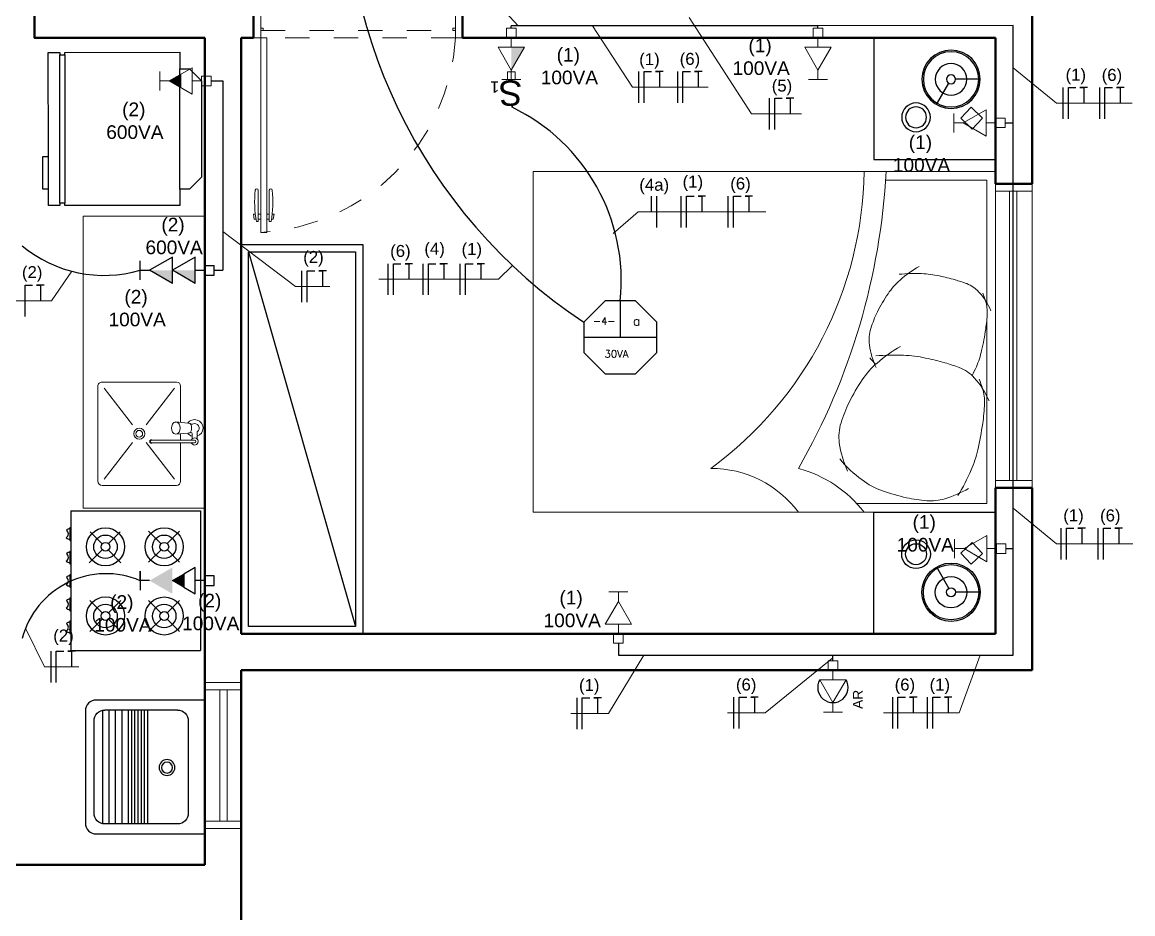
# Model space of a CAD drawing. Header units: inches. Extents: x 179598 to 179981, y 9195975 to 9196075.
# Drawn here: x 179676.194 to 179680.758, y 9196030.668 to 9196034.333 of the extents above; entities that cross this region are included whole.
import ezdxf

# ---------------------------------------------------------------- set-up
doc = ezdxf.new("R2010")
doc.units = ezdxf.units.IN
doc.header["$LTSCALE"] = 0.05
doc.header["$MEASUREMENT"] = 0
for name, pattern in [('CONTINU', [0]), ('DASH2', [0.75, 0.5, -0.25]), ('HIDDEN', [0.375, 0.25, -0.125]), ('HIDDEN2', [0.1875, 0.125, -0.0625])]:
    doc.linetypes.add(name, pattern=pattern)
for name, color, linetype in [('Electric', 10, 'Continuous'), ('ILUMINAÇÃO', 3, 'Continuous'), ('LAYOUT', 7, 'CONTINU'), ('LAYOUT_A. MOLHADAS', 7, 'Continuous'), ('PTO', 1, 'Continuous'), ('TEP', 40, 'DASH2')]:
    doc.layers.add(name, color=color, linetype=linetype)
for name, color, linetype, lineweight in [('Eletrodutos', 220, 'Continuous', 25), ('ESQUADRIA', 7, 'Continuous', 5), ('FNT', 30, 'Continuous', 25), ('HACHURA', 7, 'Continuous', 0), ('HASTES', 250, 'Continuous', 25), ('NOTAS', 180, 'Continuous', 25), ('PAREDE', 7, 'Continuous', 50), ('PISO', 7, 'Continuous', 5)]:
    doc.layers.add(name, color=color, linetype=linetype, lineweight=lineweight)
doc.styles.add('Cota', font='arial.ttf')
doc.styles.get("Standard").update_dxf_attribs({"font": ''})
doc.styles.get('Standard').set_extended_font_data('txt.shx')

# ---------------------------------------------------------------- blocks, each defined once
blk = doc.blocks.new('A$C44EB09CF')
at = {"layer": 'ESQUADRIA'}
for points in [[(0, 0), (0.03, 0), (0.03, 0.15), (0, 0.15)], [(0.57, 0), (0.03, 0), (0.03, 0.15), (0.57, 0.15)], [(0.57, 0), (0.6, 0), (0.6, 0.15), (0.57, 0.15)], [(0.03, 0.0576), (0.57, 0.0576), (0.57, 0.0876), (0.03, 0.0876)]]:
    blk.add_lwpolyline(points, close=True, dxfattribs=at)
blk = doc.blocks.new('A$C12630BB8')
for p, q in [((0.4645, 0.4546), (0.0855, 0.4546)), ((0.0409, 0.112), (0.0409, 0.41)), ((0.509, 0.112), (0.509, 0.41)), ((0.0855, 0.0674), (0.4645, 0.0674))]:
    blk.add_line(p, q)
blk.add_lwpolyline([(0, 0), (0, 0.4457, -0.414214), (0.0446, 0.4903), (0.5054, 0.4903, -0.414214), (0.55, 0.4457), (0.55, 0)], format="xyb", close=True)
for points in [[(0.0421, 0.4203), (0.5079, 0.4203)], [(0.0409, 0.3938), (0.509, 0.3938)], [(0.0409, 0.3674), (0.509, 0.3674)], [(0.0409, 0.341), (0.509, 0.341)], [(0.0409, 0.3145), (0.509, 0.3145)], [(0.0409, 0.3013), (0.509, 0.3013)], [(0.0409, 0.2881), (0.509, 0.2881)], [(0.0409, 0.2749), (0.509, 0.2749)], [(0.0409, 0.2617), (0.509, 0.2617)], [(0.0409, 0.2485), (0.509, 0.2485)], [(0.0409, 0.2352), (0.509, 0.2352)]]:
    blk.add_lwpolyline(points)
for radius in [0.0325, 0.0226]:
    blk.add_circle((0.2773, 0.1549), radius)
for centre, start, end in [((0.0855, 0.41), 90, 180), ((0.4645, 0.41), 0, 90), ((0.0855, 0.112), 180, 270), ((0.4645, 0.112), 270, 0)]:
    blk.add_arc(centre, 0.0446, start, end)
blk = doc.blocks.new('A$C7E1C57F4')
at = {"layer": 'LAYOUT_A. MOLHADAS'}
for p, q in [((0.1175, 0.6525), (0.0675, 0.6025)), ((0.5125, 0.6525), (0.1175, 0.6525)), ((0.5625, 0.6025), (0.5125, 0.6525)), ((0.0675, 0.6025), (0.0675, 0.5625)), ((0.5625, 0.5625), (0.5625, 0.6025)), ((0.0675, 0.5625), (0, 0.5625)), ((0, 0.5625), (0, 0.09)), ((0.0675, 0.5625), (0.5625, 0.5625)), ((0.63, 0.5625), (0.5625, 0.5625)), ((0.63, 0.09), (0.63, 0.5625)), ((0, 0.09), (0.01, 0.09)), ((0.01, 0.07), (0, 0.07)), ((0, 0.07), (0, 0.0225)), ((0.62, 0.09), (0.01, 0.09)), ((0.01, 0.09), (0.01, 0.07)), ((0.01, 0.07), (0.62, 0.07)), ((0.62, 0.07), (0.62, 0.09)), ((0.62, 0.09), (0.63, 0.09)), ((0.63, 0.07), (0.62, 0.07)), ((0.63, 0.0225), (0.63, 0.07)), ((0, 0.0225), (0.0675, 0.0225)), ((0.0675, 0.0225), (0.2025, 0.0225)), ((0.0675, 0.0225), (0.0675, 0)), ((0.2025, 0), (0.2025, 0.0225)), ((0.2025, 0.0225), (0.63, 0.0225)), ((0.0675, 0), (0.2025, 0))]:
    blk.add_line(p, q, dxfattribs=at)
blk = doc.blocks.new('A$C4DAD441B')
at = {"layer": 'LAYOUT_A. MOLHADAS', "lineweight": 0}
for p, q in [((0.323, 0.4251), (0.017, 0.425)), ((0, 0.408), (0, 0.017)), ((0.1419, 0.2488), (0.0255, 0.3995)), ((0.3145, 0.3995), (0.198, 0.2488)), ((0.34, 0.2494), (0.34, 0.4081)), ((0.2201, 0.2494), (0.2255, 0.2494)), ((0.2201, 0.2394), (0.2255, 0.2394)), ((0.2255, 0.2494), (0.3837, 0.2494)), ((0.3837, 0.2394), (0.2255, 0.2394)), ((0.34, 0.2125), (0.34, 0.2394)), ((0.3973, 0.2494), (0.3837, 0.2494)), ((0.3973, 0.2394), (0.3837, 0.2394)), ((0.388, 0.223), (0.388, 0.2333)), ((0.4079, 0.2345), (0.408, 0.2227)), ((0.3199, 0.2141), (0.3691, 0.2099)), ((0.3754, 0.2093), (0.3691, 0.2099)), ((0.3754, 0.2093), (0.3785, 0.2082)), ((0.3785, 0.2082), (0.382, 0.2035)), ((0.382, 0.2035), (0.3839, 0.1975)), ((0.3839, 0.1975), (0.3847, 0.1893)), ((0.3847, 0.1893), (0.3839, 0.1812)), ((0.388, 0.2157), (0.388, 0.223)), ((0.408, 0.2227), (0.408, 0.205)), ((0.142, 0.1762), (0.0255, 0.0255)), ((0.3145, 0.0255), (0.198, 0.1763)), ((0.3691, 0.1688), (0.3199, 0.1643)), ((0.34, 0.0171), (0.34, 0.1661)), ((0.3754, 0.1693), (0.3691, 0.1688)), ((0.3785, 0.1705), (0.3754, 0.1693)), ((0.382, 0.1752), (0.3785, 0.1705)), ((0.3887, 0.1726), (0.38, 0.1726)), ((0.3839, 0.1812), (0.382, 0.1752)), ((0.017, 0), (0.323, 0.0001))]:
    blk.add_line(p, q, dxfattribs=at)
for radius in [0.0226, 0.0138]:
    blk.add_circle((0.17, 0.2125), radius, dxfattribs=at)
for centre, radius, start, end in [((0.017, 0.408), 0.017, 90.0067, 180.0067), ((0.323, 0.4081), 0.017, 0.0067, 90.0067), ((0.2201, 0.2444), 0.00738, 42.6626, 317.3508), ((0.2201, 0.2444), 0.005, 90.0003, 270.0132), ((0.3973, 0.2444), 0.0145, 317.2061, 159.8457), ((0.3973, 0.2444), 0.0145, 200.1677, 229.8474), ((0.3973, 0.2444), 0.0145, 229.8474, 317.2061), ((0.3973, 0.2444), 0.005, 270.0105, 90.003), ((0.3418, 0.1895), 0.039, 155.088, 204.9254), ((0.3199, 0.1991), 0.015, 89.8495, 153.0039), ((0.3195, 0.1978), 0.0164, 29.8647, 88.6279), ((0.3028, 0.1895), 0.035, 331.0895, 27.8828), ((0.3973, 0.1894), 0.0349, 105.5441, 144.0055), ((0.3973, 0.1894), 0.0349, 216.1772, 72.2635), ((0.378, 0.2156), 0.01, 282.8352, 0.0067), ((0.3973, 0.1894), 0.0189, 242.7435, 55.7443), ((0.3203, 0.1797), 0.0153, 205.4951, 268.5266), ((0.3185, 0.1814), 0.0173, 283.1322, 329.3413), ((0.017, 0.017), 0.017, 180.0067, 270.0067), ((0.323, 0.0171), 0.017, 270.0067, 0.0067)]:
    blk.add_arc(centre, radius, start, end, dxfattribs=at)
blk = doc.blocks.new('A$C4ABB454C')
at = {"layer": 'LAYOUT_A. MOLHADAS', "lineweight": 0}
blk.add_lwpolyline([(0.55, 1.2), (0.05, 1.2), (0.05, 0), (0.55, 0)], close=True, dxfattribs=at)
at = {"layer": 'PISO', "color": 1}
blk.add_blockref('A$C4DAD441B', (0.1111, 0.6815), dxfattribs=at)
blk = doc.blocks.new('A$C73877B83')
at = {"layer": 'LAYOUT'}
for p, q in [((0.2747, 0.243), (0.1867, 0.1922)), ((0.1708, 0.063), (0.1708, 0.1646))]:
    blk.add_line(p, q, dxfattribs=at)
for points in [[(0.5, 0), (0, 0), (0, 0.5), (0.5, 0.5)], [(0.2859, 0.1004), (0.3301, 0.0532), (0.3754, 0.0957), (0.3312, 0.1428)]]:
    blk.add_lwpolyline(points, close=True, dxfattribs=at)
for centre, radius in [((0.3271, 0.3269), 0.059), ((0.3271, 0.3269), 0.043), ((0.1708, 0.183), 0.12), ((0.1708, 0.183), 0.1136), ((0.1708, 0.183), 0.0646), ((0.1708, 0.183), 0.0184)]:
    blk.add_circle(centre, radius, dxfattribs=at)
blk = doc.blocks.new('A$C732F4725')
at = {"layer": 'LAYOUT'}
blk.add_line((0.03, 1.57), (0.47, 0.03), dxfattribs=at)
for points in [[(0, 1.6), (0.5, 1.6), (0.5, 0), (0, 0)], [(0.03, 1.57), (0.47, 1.57), (0.47, 0.03), (0.03, 0.03)]]:
    blk.add_lwpolyline(points, close=True, dxfattribs=at)
blk = doc.blocks.new('camacasal1')
at = {"layer": 'LAYOUT', "lineweight": 20}
for p, q in [((0.1, 0), (0.1, 1.4)), ((0.1, 1.4), (2, 1.4)), ((2, 1.4), (2, 0)), ((1.5482, 1.364), (1.964, 1.364)), ((1.964, 1.364), (1.964, 0.8486)), ((1.964, 0.7916), (1.964, 0.036)), ((2, 0), (0.1, 0)), ((1.964, 0.036), (1.4292, 0.036))]:
    blk.add_line(p, q, dxfattribs=at)
for points in [[(1.6853, 1.0097, 0.050543), (1.6075, 0.9542, 0.064376), (1.5579, 0.8978, 0.03352), (1.5145, 0.8232, 0.039598), (1.4874, 0.7553, 0.109626), (1.4818, 0.6879, 0.0754), (1.5094, 0.5942)], [(1.6035, 0.9779, -0.034352), (1.6955, 0.9804, -0.04249), (1.7693, 0.9709, -0.015911), (1.8335, 0.955, -0.020937), (1.8812, 0.9393, -0.121269), (1.9314, 0.9049, -0.080025), (1.9807, 0.8278)], [(1.9038, 0.5611, 0.014129), (1.921, 0.5979, 0.04596), (1.9428, 0.6645, 0.01901), (1.9594, 0.7529, 0.025886), (1.9658, 0.8187, 0.088683), (1.9591, 0.869, 0.020726), (1.9477, 0.9003)], [(1.609, 0.6815, 0.050543), (1.513, 0.613, 0.064376), (1.4517, 0.5435, 0.03352), (1.3983, 0.4514, 0.039598), (1.3648, 0.3677, 0.109626), (1.3579, 0.2845, 0.0754), (1.392, 0.1689)], [(1.508, 0.6422, -0.034352), (1.6215, 0.6452, -0.04249), (1.7125, 0.6336, -0.015911), (1.7917, 0.6139, -0.020937), (1.8506, 0.5945, -0.121269), (1.9126, 0.5521, -0.080025), (1.9733, 0.4571)], [(1.4832, 0.6344, 0.020037), (1.5074, 0.608, 0.075208)], [(1.8455, 0.0681, 0.033461), (1.8997, 0.1735, 0.04596), (1.9265, 0.2556, 0.01901), (1.9471, 0.3647, 0.025886), (1.9549, 0.4458, 0.088683), (1.9467, 0.5079, 0.020726), (1.9326, 0.5465)], [(1.3596, 0.2185, 0.057152), (1.4511, 0.1325, 0.075208), (1.5356, 0.0875, 0.030275), (1.634, 0.0593, 0.036967), (1.717, 0.0472, 0.089016), (1.7911, 0.0551, 0.061822), (1.8892, 0.0975)]]:
    blk.add_lwpolyline(points, format="xyb", dxfattribs=at)
for centre, radius, start, end in [((-0.0814, 1.4233), 1.5416, 306.2433, 359.1337), ((-1.1907, 1.5456), 2.7445, 330.1604, 356.9589), ((0.83, -0.27), 0.45, 36.8699, 90), ((1.055, -0.315), 0.5131, 37.875, 74.7449)]:
    blk.add_arc(centre, radius, start, end, dxfattribs=at)
blk = doc.blocks.new('PORTA80_PB')
at = {"layer": 'ESQUADRIA'}
for p, q in [((0.0036, 0.8955), (0.0002, 0.8755)), ((0.0075, 0.8755), (0.0002, 0.8755)), ((0.0105, 0.8955), (0.0036, 0.8955)), ((0.02, 0.9055), (0.0125, 0.9055)), ((0.02, 0.9055), (0.02, 0.7763)), ((0.03, 0.8955), (0.02, 0.8955)), ((0.03, 0.8755), (0.02, 0.8755)), ((0.055, 0.8955), (0.065, 0.8955)), ((0.055, 0.8755), (0.065, 0.8755)), ((0.065, 0.9055), (0.065, 0.7763)), ((0.065, 0.9055), (0.0725, 0.9055)), ((0.0745, 0.8955), (0.0814, 0.8955)), ((0.0775, 0.8755), (0.0848, 0.8755)), ((0.0814, 0.8955), (0.0848, 0.8755)), ((0.83, 0), (0.03, 0))]:
    blk.add_line(p, q, dxfattribs=at)
for points in [[(0.03, 0.15), (0.055, 0.15), (0.055, 0.95), (0.03, 0.95)], [(0, 0), (0.03, 0), (0.03, 0.15), (0, 0.15)], [(0.83, 0), (0.86, 0), (0.86, 0.15), (0.83, 0.15)], [(0.04, 0.11), (0.03, 0.11), (0.03, 0.12), (0.04, 0.12)], [(0.82, 0.12), (0.83, 0.12), (0.83, 0.11), (0.82, 0.11)]]:
    blk.add_lwpolyline(points, close=True, dxfattribs=at)
at = {"layer": 'ESQUADRIA', "linetype": 'HIDDEN2'}
blk.add_lwpolyline([(0.03, 0.12), (0.83, 0.12), (0.83, 0.15), (0.03, 0.15)], close=True, dxfattribs=at)
at = {"layer": 'ESQUADRIA', "linetype": 'HIDDEN', "ltscale": 0.4}
blk.add_arc((-0.0154, 0.1046), 0.8466, 3.0716, 86.9284, dxfattribs=at)
at = {"layer": 'ESQUADRIA'}
for centre, radius, start, end in [((0.4334, 0.8257), 0.4284, 169.2602, 186.6551), ((-0.3484, 0.8257), 0.4284, 353.3449, 10.7398), ((0.0139, 0.7771), 0.00614, 187.1872, 352.0859), ((0.0711, 0.7771), 0.00614, 187.9141, 352.8128)]:
    blk.add_arc(centre, radius, start, end, dxfattribs=at)
blk = doc.blocks.new('A$C249D7A9F')
at = {"layer": 'LAYOUT_A. MOLHADAS'}
for p, q in [((0, 0.0191), (0, 0.5514)), ((0, 0.5514), (0.5732, 0.5514)), ((0.5732, 0.0191), (0.5732, 0.5514)), ((0.1342, 0.4155), (0.0836, 0.4661)), ((0.2109, 0.4661), (0.1604, 0.4157)), ((0.4186, 0.4156), (0.3683, 0.4659)), ((0.4955, 0.4659), (0.445, 0.4154)), ((0.1345, 0.3897), (0.0836, 0.3388)), ((0.2109, 0.3388), (0.1601, 0.3896)), ((0.4191, 0.3895), (0.3683, 0.3386)), ((0.4955, 0.3386), (0.4445, 0.3896)), ((0.1339, 0.174), (0.0857, 0.2223)), ((0.2129, 0.2251), (0.1613, 0.1734)), ((0.4186, 0.1743), (0.3683, 0.2247)), ((0.4956, 0.2247), (0.4451, 0.1742)), ((0.1355, 0.1476), (0.0857, 0.0978)), ((0.2129, 0.095), (0.1598, 0.1481)), ((0.4191, 0.1482), (0.3683, 0.0974)), ((0.4956, 0.0974), (0.4446, 0.1484)), ((0, 0.0191), (0.5732, 0.0191)), ((0.0684, 0.0153), (0.0684, 0.0172)), ((0.0684, 0.0172), (0.1212, 0.0172)), ((0.0684, 0.0153), (0.1212, 0.0153)), ((0.0849, 0.0172), (0.0849, 0.0191)), ((0.1049, 0.0172), (0.1049, 0.0191)), ((0.1212, 0.0153), (0.1212, 0.0172)), ((0.1647, 0.0172), (0.2176, 0.0172)), ((0.1647, 0.0153), (0.1647, 0.0172)), ((0.1647, 0.0153), (0.2176, 0.0153)), ((0.1812, 0.0172), (0.1812, 0.0191)), ((0.2012, 0.0172), (0.2012, 0.0191)), ((0.2176, 0.0153), (0.2176, 0.0172)), ((0.261, 0.0172), (0.3139, 0.0172)), ((0.261, 0.0153), (0.261, 0.0172)), ((0.261, 0.0153), (0.3139, 0.0153)), ((0.2775, 0.0172), (0.2775, 0.0191)), ((0.2975, 0.0172), (0.2975, 0.0191)), ((0.3139, 0.0153), (0.3139, 0.0172)), ((0.3574, 0.0153), (0.3574, 0.0172)), ((0.3574, 0.0172), (0.4102, 0.0172)), ((0.3574, 0.0153), (0.4102, 0.0153)), ((0.3739, 0.0172), (0.3739, 0.0191)), ((0.3939, 0.0172), (0.3939, 0.0191)), ((0.4102, 0.0153), (0.4102, 0.0172)), ((0.4516, 0.0153), (0.4516, 0.0172)), ((0.4516, 0.0172), (0.5044, 0.0172)), ((0.4516, 0.0153), (0.5044, 0.0153)), ((0.4681, 0.0172), (0.4681, 0.0191)), ((0.4881, 0.0172), (0.4881, 0.0191)), ((0.5044, 0.0153), (0.5044, 0.0172))]:
    blk.add_line(p, q, dxfattribs=at)
for centre, radius in [((0.1474, 0.4028), 0.0783), ((0.4318, 0.4028), 0.0783), ((0.1474, 0.4028), 0.0483), ((0.1474, 0.4028), 0.0183), ((0.4318, 0.4028), 0.0483), ((0.4318, 0.4028), 0.0183), ((0.1474, 0.1615), 0.0783), ((0.4318, 0.1615), 0.0783), ((0.1474, 0.1615), 0.0483), ((0.4318, 0.1615), 0.0483), ((0.1474, 0.1615), 0.0183), ((0.4318, 0.1615), 0.0183)]:
    blk.add_circle(centre, radius, dxfattribs=at)
for centre, radius, start, end in [((0.0949, 0.0152), 0.0214, 179.7773, 222.1915), ((0.0942, -0.0091), 0.0182, 30.0718, 146.8642), ((0.0949, 0.0152), 0.0214, 314.7446, 0.2227), ((0.1912, 0.0152), 0.0214, 179.7773, 222.1915), ((0.1905, -0.0091), 0.0182, 30.0718, 146.8642), ((0.1912, 0.0152), 0.0214, 314.7446, 0.2227), ((0.2875, 0.0152), 0.0214, 179.7773, 222.1915), ((0.2869, -0.0091), 0.0182, 30.0718, 146.8642), ((0.2875, 0.0152), 0.0214, 314.7446, 0.2227), ((0.3839, 0.0152), 0.0214, 179.7773, 222.1915), ((0.3832, -0.0091), 0.0182, 30.0718, 146.8642), ((0.3839, 0.0152), 0.0214, 314.7446, 0.2227), ((0.4781, 0.0152), 0.0214, 179.7773, 222.1915), ((0.4774, -0.0091), 0.0182, 30.0718, 146.8642), ((0.4781, 0.0152), 0.0214, 314.7446, 0.2227)]:
    blk.add_arc(centre, radius, start, end, dxfattribs=at)
blk = doc.blocks.new('A$C39A72CA2')
at = {"layer": 'ESQUADRIA'}
for points in [[(0, 0), (0.03, 0), (0.03, 0.15), (0, 0.15)], [(1.22, 0), (0.03, 0), (0.03, 0.15), (1.22, 0.15)], [(1.22, 0), (1.25, 0), (1.25, 0.15), (1.22, 0.15)], [(0.03, 0.0576), (1.22, 0.0576), (1.22, 0.0876), (0.03, 0.0876)]]:
    blk.add_lwpolyline(points, close=True, dxfattribs=at)
blk = doc.blocks.new('tta100')
for p, q in [((-0.1, 0.68), (0.1, 0.68)), ((0, 0.68), (0, 0.58)), ((-0.139, 0.34), (0, 0.58)), ((0.139, 0.34), (0, 0.58)), ((-0.139, 0.1), (0, 0.34)), ((-0.139, 0.34), (0.139, 0.34)), ((0.139, 0.1), (0, 0.34)), ((-0.139, 0.1), (0.139, 0.1)), ((-0.05, 0), (0.05, 0)), ((-0.05, 0), (-0.05, -0.1)), ((0, 0.1), (0, 0)), ((0.05, 0), (0.05, -0.1)), ((-0.05, -0.1), (0.05, -0.1))]:
    blk.add_line(p, q)
for points in [[(0, 0.34), (0, 0.58), (-0.139, 0.34)], [(0, 0.1), (0, 0.34), (-0.139, 0.1)]]:
    blk.add_solid(points)
blk = doc.blocks.new('TA60')
at = {"lineweight": 5}
for p, q in [((-0.1, 0.44), (0.1, 0.44)), ((0, 0.44), (0, 0.34)), ((-0.139, 0.1), (0, 0.34)), ((0.139, 0.1), (0, 0.34)), ((-0.069, 0.22), (0.069, 0.22)), ((-0.139, 0.1), (0.139, 0.1)), ((-0.05, 0), (-0.05, -0.1)), ((-0.05, 0), (0.05, 0)), ((0, 0.1), (0, 0)), ((0.05, 0), (0.05, -0.1)), ((-0.05, -0.1), (0.05, -0.1))]:
    blk.add_line(p, q, dxfattribs=at)
blk.add_lwpolyline([(0, 0.22, 0.139, 0, 0), (0, 0.34, 0, 0, 0)], format="xyseb", dxfattribs=at)
blk = doc.blocks.new('ta30')
at = {"lineweight": 5}
for p, q in [((-0.1, 0.44), (0.1, 0.44)), ((0, 0.44), (0, 0.34)), ((-0.139, 0.1), (0, 0.34)), ((0.139, 0.1), (0, 0.34)), ((-0.139, 0.1), (0.139, 0.1)), ((-0.05, 0), (-0.05, -0.1)), ((-0.05, 0), (0.05, 0)), ((0, 0.1), (0, 0)), ((0.05, 0), (0.05, -0.1)), ((-0.05, -0.1), (0.05, -0.1))]:
    blk.add_line(p, q, dxfattribs=at)
blk = doc.blocks.new('TA100')
at = {"lineweight": 5}
for p, q in [((-0.1, 0.44), (0.1, 0.44)), ((0, 0.44), (0, 0.34)), ((-0.139, 0.1), (0, 0.34)), ((0.139, 0.1), (0, 0.34)), ((-0.139, 0.1), (0, 0.1)), ((-0.05, 0), (0.05, 0)), ((-0.05, 0), (-0.05, -0.1)), ((0, 0.1), (0, 0)), ((0, 0.1), (0.139, 0.1)), ((0.05, 0), (0.05, -0.1)), ((-0.05, -0.1), (0.05, -0.1))]:
    blk.add_line(p, q, dxfattribs=at)
blk.add_solid([(0, 0.1), (0, 0.34), (-0.139, 0.1)], dxfattribs=at)
blk = doc.blocks.new('BlockRetard')
at = {"layer": 'HACHURA'}
h = blk.add_hatch(color=1, dxfattribs=at)
h.dxf.hatch_style = 1
h.paths.add_polyline_path([(-0.1328, 0.0541), (-0.2266, 0), (-0.1328, -0.0541)])
h = blk.add_hatch(color=1, dxfattribs=at)
h.dxf.hatch_style = 1
h.paths.add_polyline_path([(-0.0859, -0.0271), (-0.0859, 0.0271), (-0.1328, 0)])
at = {"layer": 'Electric'}
for points in [[(0, 0), (0, -0.0195), (0.0391, -0.0195), (0.0391, 0.0195), (0, 0.0195), (0, 0), (-0.0391, 0), (-0.0391, 0.0541), (-0.0859, 0.0271), (-0.0859, -0.0271), (-0.1328, 0), (-0.0859, 0.0271), (-0.0859, -0.0271), (-0.0391, -0.0541), (-0.0391, 0)], [(-0.2266, 0), (-0.2656, 0), (-0.2656, 0.0391), (-0.2656, -0.0391)]]:
    blk.add_lwpolyline(points, dxfattribs=at)
blk = doc.blocks.new('Iluminação1')
at = {"layer": 'ILUMINAÇÃO'}
for p, q in [((0, 0.15), (0, 0)), ((-0.15, 0), (0.15, 0))]:
    blk.add_line(p, q, dxfattribs=at)
blk.add_lwpolyline([(-0.0621, 0.15), (-0.15, 0.0621), (-0.15, -0.0621), (-0.0621, -0.15), (0.0621, -0.15), (0.15, -0.0621), (0.15, 0.0621), (0.0621, 0.15)], close=True, dxfattribs=at)
blk = doc.blocks.new('LinguaNoSeu')
at = {"layer": 'Electric', "linetype": 'CONTINU', "lineweight": 20}
blk.add_lwpolyline([(179679.5062, 9196029.819), (179679.5453, 9196029.819), (179679.5453, 9196029.8581), (179679.5062, 9196029.8581), (179679.5062, 9196029.819), (179679.5062, 9196029.8581), (179679.5258, 9196029.8581), (179679.5258, 9196029.8971), (179679.5799, 9196029.8971), (179679.5258, 9196029.9909), (179679.4716, 9196029.8971), (179679.5258, 9196029.8971), (179679.5799, 9196029.8971), (179679.5258, 9196029.9909), (179679.5258, 9196030.0299), (179679.5648, 9196030.0299), (179679.4867, 9196030.0299)], dxfattribs=at)
at = {"layer": 'PTO', "linetype": 'CONTINU', "lineweight": 30}
blk.add_arc((179679.5258, 9196029.9284), 0.0625, 330, 210, dxfattribs=at)
at = {"layer": 'Electric', "linetype": 'CONTINU', "lineweight": 20, "style": 'Cota'}
blk.add_text('AR', height=0.0407, rotation=270, dxfattribs=at).set_placement((179679.4031, 9196030.017))
blk = doc.blocks.new('Interruptor1W')
at = {"layer": 'ILUMINAÇÃO', "linetype": 'CONTINU', "lineweight": 20}
blk.add_lwpolyline([(179675.1845, 9196027.4212), (179675.2236, 9196027.4212), (179675.2236, 9196027.4602), (179675.1845, 9196027.4602)], close=True, dxfattribs=at)
at = {"layer": 'ILUMINAÇÃO', "linetype": 'CONTINU', "lineweight": 20, "attachment_point": 1, "style": 'Cota'}
for s, width, insert, char_height in [('S', 0.319218, (179675.1488, 9196027.592), 0.1276), ('1', 0.07511, (179675.265, 9196027.5265), 0.0573)]:
    blk.add_mtext_dynamic_manual_height_columns(s, width=width, gutter_width=0.75, heights=[0], dxfattribs=dict(at, insert=insert, char_height=char_height))
blk = doc.blocks.new('Interruptor1')
at = {"layer": 'ILUMINAÇÃO', "linetype": 'CONTINU', "lineweight": 35}
blk.add_line((179678.1328, 9196024.8734), (179678.1328, 9196024.8825), dxfattribs=at)
at = {"layer": 'ILUMINAÇÃO', "linetype": 'CONTINU', "lineweight": 20}
blk.add_blockref('Interruptor1W', (2.9333, -2.7169), dxfattribs=at)

msp = doc.modelspace()

# ---------------------------------------------------------------- linework, layer by layer
at = {"layer": 'Eletrodutos', "linetype": 'CONTINU', "lineweight": 30}
for p, q in [((179679.464, 9196034.3185), (179678.2041, 9196034.3178)), ((179678.2041, 9196034.3081), (179678.2041, 9196034.3178)), ((179680.2665, 9196034.3189), (179679.464, 9196034.3185)), ((179679.464, 9196034.3081), (179679.464, 9196034.3185)), ((179680.2667, 9196033.919), (179680.2665, 9196034.3189)), ((179676.9705, 9196034.0915), (179677.0191, 9196034.0915)), ((179677.0191, 9196034.0915), (179677.0191, 9196033.3131)), ((179680.2332, 9196033.919), (179680.2667, 9196033.919)), ((179680.2667, 9196031.7313), (179680.2667, 9196033.919)), ((179676.9832, 9196033.3131), (179677.0191, 9196033.3131)), ((179680.2362, 9196032.169), (179680.2667, 9196032.169)), ((179678.6441, 9196031.7799), (179678.6441, 9196031.7313)), ((179678.6441, 9196031.7313), (179680.2667, 9196031.7313)), ((179679.5258, 9196031.7081), (179679.5258, 9196031.7313))]:
    msp.add_line(p, q, dxfattribs=at)
for centre, radius, start, end in [((179679.7116, 9196034.9236), 2.1884, 174.8767, 236.4459), ((179677.8613, 9196033.2681), 0.7948, 354.1943, 64.1542), ((179676.531, 9196033.8218), 0.5296, 230.5038, 286.1715), ((179676.5386, 9196031.71), 0.356, 66.8702, 165.3846)]:
    msp.add_arc(centre, radius, start, end, dxfattribs=at)
at = {"layer": 'FNT', "linetype": 'CONTINU', "lineweight": 30}
for p, q in [((179678.7264, 9196034.1298), (179678.7264, 9196034.0012)), ((179678.8864, 9196034.1298), (179678.8864, 9196034.0012)), ((179680.4701, 9196034.0639), (179680.4701, 9196033.9353)), ((179680.6206, 9196034.0639), (179680.6206, 9196033.9353)), ((179679.2632, 9196034.0203), (179679.2632, 9196033.8918)), ((179678.7794, 9196033.6174), (179678.7794, 9196033.5531)), ((179678.9011, 9196033.6174), (179678.9011, 9196033.4888)), ((179679.0942, 9196033.6174), (179679.0942, 9196033.4888)), ((179677.3425, 9196033.3107), (179677.3425, 9196033.1822)), ((179677.6967, 9196033.3403), (179677.6967, 9196033.2117)), ((179677.8402, 9196033.3403), (179677.8402, 9196033.2117)), ((179677.9928, 9196033.3403), (179677.9928, 9196033.2117)), ((179680.4618, 9196032.2531), (179680.4618, 9196032.1245)), ((179680.6138, 9196032.2531), (179680.6138, 9196032.1245)), ((179676.3112, 9196031.748), (179676.3112, 9196031.6194)), ((179678.4726, 9196031.5557), (179678.4726, 9196031.4271)), ((179679.1175, 9196031.558), (179679.1175, 9196031.4295)), ((179679.7699, 9196031.558), (179679.7699, 9196031.4295)), ((179679.9134, 9196031.558), (179679.9134, 9196031.4295))]:
    msp.add_line(p, q, dxfattribs=at)
for points in [[(179678.7495, 9196034.0012), (179678.7495, 9196034.1298), (179678.7804, 9196034.1298)], [(179678.828, 9196034.1298), (179678.7971, 9196034.1298), (179678.8125, 9196034.1298), (179678.8125, 9196034.0655)], [(179678.9095, 9196034.0012), (179678.9095, 9196034.1298), (179678.9404, 9196034.1298)], [(179678.988, 9196034.1298), (179678.9571, 9196034.1298), (179678.9725, 9196034.1298), (179678.9725, 9196034.0655)], [(179680.4932, 9196033.9353), (179680.4932, 9196034.0639), (179680.5241, 9196034.0639)], [(179680.5716, 9196034.0639), (179680.5407, 9196034.0639), (179680.5562, 9196034.0639), (179680.5562, 9196033.9996)], [(179680.6437, 9196033.9353), (179680.6437, 9196034.0639), (179680.6746, 9196034.0639)], [(179680.7222, 9196034.0639), (179680.6913, 9196034.0639), (179680.7067, 9196034.0639), (179680.7067, 9196033.9996)], [(179679.2863, 9196033.8918), (179679.2863, 9196034.0203), (179679.3172, 9196034.0203)], [(179679.3648, 9196034.0203), (179679.3339, 9196034.0203), (179679.3493, 9196034.0203), (179679.3493, 9196033.956)], [(179678.8024, 9196033.4888), (179678.8024, 9196033.6174), (179678.8024, 9196033.6174)], [(179678.9242, 9196033.4888), (179678.9242, 9196033.6174), (179678.9551, 9196033.6174)], [(179679.0026, 9196033.6174), (179678.9717, 9196033.6174), (179678.9872, 9196033.6174), (179678.9872, 9196033.5531)], [(179679.1173, 9196033.4888), (179679.1173, 9196033.6174), (179679.1482, 9196033.6174)], [(179679.1957, 9196033.6174), (179679.1648, 9196033.6174), (179679.1803, 9196033.6174), (179679.1803, 9196033.5531)], [(179677.3656, 9196033.1822), (179677.3656, 9196033.3107), (179677.3965, 9196033.3107)], [(179677.4441, 9196033.3107), (179677.4132, 9196033.3107), (179677.4286, 9196033.3107), (179677.4286, 9196033.2465)], [(179677.7197, 9196033.2117), (179677.7197, 9196033.3403), (179677.7506, 9196033.3403)], [(179677.7982, 9196033.3403), (179677.7673, 9196033.3403), (179677.7828, 9196033.3403), (179677.7828, 9196033.276)], [(179677.8632, 9196033.2117), (179677.8632, 9196033.3403), (179677.8941, 9196033.3403)], [(179677.9417, 9196033.3403), (179677.9108, 9196033.3403), (179677.9263, 9196033.3403), (179677.9263, 9196033.276)], [(179678.0159, 9196033.2117), (179678.0159, 9196033.3403), (179678.0468, 9196033.3403)], [(179678.0943, 9196033.3403), (179678.0634, 9196033.3403), (179678.0789, 9196033.3403), (179678.0789, 9196033.276)], [(179676.2059, 9196033.1234), (179676.2059, 9196033.252), (179676.2368, 9196033.252)], [(179676.2844, 9196033.252), (179676.2535, 9196033.252), (179676.2689, 9196033.252), (179676.2689, 9196033.1877)], [(179680.4849, 9196032.1245), (179680.4849, 9196032.2531), (179680.5158, 9196032.2531)], [(179680.5634, 9196032.2531), (179680.5325, 9196032.2531), (179680.5479, 9196032.2531), (179680.5479, 9196032.1888)], [(179680.6369, 9196032.1245), (179680.6369, 9196032.2531), (179680.6678, 9196032.2531)], [(179680.7153, 9196032.2531), (179680.6844, 9196032.2531), (179680.6999, 9196032.2531), (179680.6999, 9196032.1888)], [(179676.3343, 9196031.6194), (179676.3343, 9196031.748), (179676.3652, 9196031.748)], [(179676.4128, 9196031.748), (179676.3819, 9196031.748), (179676.3973, 9196031.748), (179676.3973, 9196031.6837)], [(179678.4957, 9196031.4271), (179678.4957, 9196031.5557), (179678.5266, 9196031.5557)], [(179678.5741, 9196031.5557), (179678.5432, 9196031.5557), (179678.5587, 9196031.5557), (179678.5587, 9196031.4914)], [(179679.1406, 9196031.4295), (179679.1406, 9196031.558), (179679.1715, 9196031.558)], [(179679.2191, 9196031.558), (179679.1882, 9196031.558), (179679.2036, 9196031.558), (179679.2036, 9196031.4938)], [(179679.7929, 9196031.4295), (179679.7929, 9196031.558), (179679.8238, 9196031.558)], [(179679.8714, 9196031.558), (179679.8405, 9196031.558), (179679.8559, 9196031.558), (179679.8559, 9196031.4938)], [(179679.9364, 9196031.4295), (179679.9364, 9196031.558), (179679.9673, 9196031.558)], [(179680.0149, 9196031.558), (179679.984, 9196031.558), (179679.9994, 9196031.558), (179679.9994, 9196031.4938)]]:
    msp.add_lwpolyline(points, dxfattribs=at)
at = {"layer": 'HASTES', "linetype": 'CONTINU', "lineweight": 20}
for p, q in [((179678.5374, 9196034.318), (179678.7022, 9196034.0655)), ((179678.7251, 9196033.5531), (179678.6223, 9196033.464)), ((179678.1512, 9196033.276), (179678.2094, 9196033.3322))]:
    msp.add_line(p, q, dxfattribs=at)
for points in [[(179678.2322, 9196034.3178), (179678.0086, 9196034.5599), (179677.8539, 9196034.5599)], [(179678.9351, 9196034.3522), (179679.1915, 9196033.956), (179679.3971, 9196033.956)], [(179680.2666, 9196034.1458), (179680.4446, 9196033.9996), (179680.7551, 9196033.9996)], [(179679.0129, 9196034.0655), (179679.0129, 9196034.0655), (179678.7022, 9196034.0655)], [(179679.2506, 9196033.5531), (179679.2506, 9196033.5531), (179678.7251, 9196033.5531)], [(179677.0191, 9196033.4733), (179677.317, 9196033.2465), (179677.4584, 9196033.2465)], [(179676.3975, 9196033.3093), (179676.3142, 9196033.1877), (179676.1594, 9196033.1877)], [(179678.1512, 9196033.276), (179678.1512, 9196033.276), (179677.6594, 9196033.276)], [(179680.2667, 9196032.3351), (179680.4447, 9196032.1888), (179680.7579, 9196032.1888)], [(179676.2079, 9196031.8418), (179676.2857, 9196031.6837), (179676.4271, 9196031.6837)], [(179678.7483, 9196031.7313), (179678.6039, 9196031.4914), (179678.4492, 9196031.4914)], [(179679.5258, 9196031.7197), (179679.2468, 9196031.4938), (179679.0921, 9196031.4938)], [(179680.1313, 9196031.7313), (179680.0447, 9196031.4938), (179679.7329, 9196031.4938)]]:
    msp.add_lwpolyline(points, dxfattribs=at)
at = {"layer": 'PAREDE'}
for p, q in [((179677.1441, 9196034.419), (179677.1441, 9196034.269)), ((179678.0041, 9196034.419), (179678.0041, 9196034.269)), ((179680.3441, 9196034.419), (179680.3441, 9196033.669)), ((179676.9441, 9196034.269), (179676.9441, 9196030.869)), ((179677.0941, 9196034.269), (179677.0941, 9196031.819)), ((179677.1441, 9196034.269), (179677.0941, 9196034.269)), ((179680.1941, 9196034.269), (179678.0041, 9196034.269)), ((179680.1941, 9196034.269), (179680.1941, 9196033.669)), ((179680.3441, 9196033.669), (179680.1941, 9196033.669)), ((179680.1941, 9196032.419), (179680.1941, 9196031.819)), ((179680.3441, 9196032.419), (179680.1941, 9196032.419)), ((179680.3441, 9196032.419), (179680.3441, 9196031.669)), ((179680.1941, 9196031.819), (179677.0941, 9196031.819)), ((179677.0941, 9196031.669), (179677.0941, 9196029.819)), ((179680.3441, 9196031.669), (179677.0941, 9196031.669)), ((179675.1441, 9196030.869), (179676.9441, 9196030.869))]:
    msp.add_line(p, q, dxfattribs=at)
msp.add_lwpolyline([(179676.9441, 9196034.269), (179676.2441, 9196034.269), (179676.2441, 9196034.419), (179677.1441, 9196034.419)], dxfattribs=at)

# ---------------------------------------------------------------- block references
at = {"layer": 'Electric'}
msp.add_blockref('BlockRetard', (179676.9441, 9196032.0375), dxfattribs=at)
at = {"layer": 'ESQUADRIA', "xscale": -1}
for name, p, rotation in [('PORTA80_PB', (179677.1441, 9196034.419), 180), ('A$C39A72CA2', (179680.1941, 9196032.419), 270), ('A$C44EB09CF', (179677.0941, 9196031.619), 90)]:
    msp.add_blockref(name, p, dxfattribs=dict(at, rotation=rotation))
at = {"layer": 'ILUMINAÇÃO', "linetype": 'CONTINU', "lineweight": 40, "xscale": 0.817129049023036, "yscale": 0.817129049023036, "zscale": 0.817129049023036, "rotation": 180}
msp.add_blockref('Interruptor1', (326498.4296, 16710373.0505), dxfattribs=at)
at = {"layer": 'LAYOUT', "lineweight": 20, "xscale": -1, "rotation": 90}
msp.add_blockref('A$C73877B83', (179680.1941, 9196034.269), dxfattribs=at)
at = {"layer": 'LAYOUT'}
for name, p in [('camacasal1', (179678.1941, 9196032.319)), ('A$C732F4725', (179677.0941, 9196031.819))]:
    msp.add_blockref(name, p, dxfattribs=at)
at = {"layer": 'LAYOUT', "lineweight": 20, "rotation": 90}
msp.add_blockref('A$C73877B83', (179680.1941, 9196031.819), dxfattribs=at)
at = {"layer": 'LAYOUT_A. MOLHADAS', "extrusion": (0, 0, -1), "zscale": -1, "rotation": 89.9932645396067}
msp.add_blockref('A$C7E1C57F4', (-179676.279, 9196033.579), dxfattribs=at)
at = {"layer": 'LAYOUT_A. MOLHADAS', "extrusion": (0, 0, -1), "xscale": -1, "zscale": -1, "rotation": 90.00673546039334}
msp.add_blockref('A$C249D7A9F', (-179676.3749, 9196032.324), dxfattribs=at)
at = {"layer": 'LAYOUT_A. MOLHADAS', "xscale": -1, "rotation": 90}
msp.add_blockref('A$C12630BB8', (179676.9441, 9196031.5465), dxfattribs=at)
at = {"layer": 'PISO', "color": 1, "xscale": -1, "rotation": 180}
msp.add_blockref('A$C4ABB454C', (179676.3941, 9196033.5354), dxfattribs=at)
at = {"layer": 'PTO'}
for name, p, xscale, yscale, zscale, rotation in [('TA100', (179678.2041, 9196034.269), 0.3906251953034037, 0.3906251953034037, 0.3906251953034037, 180), ('ta30', (179679.464, 9196034.269), 0.3906251953034036, 0.3906251953034036, 0.3906251953034036, 180), ('TA60', (179676.9314, 9196034.0915), 0.3906251953034037, 0.3906251953034037, 0.3906251953034037, 90.00000000000001), ('ta30', (179680.1941, 9196033.919), 0.3906251953034037, 0.3906251953034037, 0.3906251953034037, 90.00000000000001), ('tta100', (179676.9441, 9196033.3131), 0.3906251953034037, 0.3906251953034037, 0.3906251953034037, 90.00000000000001), ('ta30', (179680.1972, 9196032.169), 0.3906251953034037, 0.3906251953034037, 0.3906251953034037, 90.00000000000001)]:
    msp.add_blockref(name, p, dxfattribs=dict(at, xscale=xscale, yscale=yscale, zscale=zscale, rotation=rotation))
at = {"layer": 'PTO', "xscale": 0.3906251953034036, "yscale": 0.3906251953034036, "zscale": 0.3906251953034036}
msp.add_blockref('ta30', (179678.6441, 9196031.819), dxfattribs=at)
at = {"layer": 'PTO', "linetype": 'CONTINU', "lineweight": 30, "rotation": 180}
msp.add_blockref('LinguaNoSeu', (359359.0515, 18392061.527), dxfattribs=at)
at = {"layer": 'TEP'}
msp.add_blockref('Iluminação1', (179678.652, 9196033.0377), dxfattribs=at)

# ---------------------------------------------------------------- texts
at = {"color": 3, "insert": (179678.7037, 9196033.1241), "char_height": 0.0378, "attachment_point": 1}
msp.add_mtext_dynamic_manual_height_columns('a', width=0.270453, gutter_width=1, heights=[0], dxfattribs=at)
at = {"layer": 'FNT', "linetype": 'CONTINU', "lineweight": 20, "char_height": 0.04926, "attachment_point": 1, "style": 'Cota'}
for s, insert in [('(1)', (179678.7296, 9196034.2056)), ('(6)', (179678.896, 9196034.2069)), ('(1)', (179680.4817, 9196034.142)), ('(6)', (179680.6302, 9196034.1409)), ('(5)', (179679.2743, 9196034.097)), ('(4a)', (179678.73, 9196033.6894)), ('(1)', (179678.908, 9196033.7026)), ('(6)', (179679.1038, 9196033.6945)), ('(2)', (179677.3489, 9196033.3927)), ('(6)', (179677.7062, 9196033.4173)), ('(4)', (179677.8468, 9196033.4273)), ('(1)', (179677.9997, 9196033.4255)), ('(2)', (179676.193, 9196033.3302)), ('(1)', (179680.4722, 9196032.331)), ('(6)', (179680.6234, 9196032.3302)), ('(2)', (179676.3217, 9196031.8365)), ('(1)', (179678.4822, 9196031.6328)), ('(6)', (179679.1271, 9196031.6351)), ('(6)', (179679.7794, 9196031.6351)), ('(1)', (179679.9229, 9196031.6351))]:
    msp.add_mtext_dynamic_manual_height_columns(s, width=0.040202, gutter_width=0.5, heights=[0], dxfattribs=dict(at, insert=insert))
at = {"layer": 'ILUMINAÇÃO'}
for s, p in [('-4-', (179678.5395, 9196033.0894)), ('30VA', (179678.5872, 9196032.9546))]:
    msp.add_text(s, height=0.03, dxfattribs=at).set_placement(p)
at = {"layer": 'NOTAS', "linetype": 'CONTINU', "lineweight": 30, "char_height": 0.05613, "attachment_point": 1, "style": 'Cota'}
for s, insert in [('   (1)\\P100VA', (179679.113, 9196034.2657)), ('   (1)\\P100VA', (179678.325, 9196034.2274)), ('   (2)\\P600VA', (179676.5394, 9196034.0028)), ('   (1)\\P100VA', (179679.772, 9196033.8678)), ('   (2)\\P600VA', (179676.7007, 9196033.5291)), ('   (2)\\P100VA', (179676.5487, 9196033.2326)), ('   (1)\\P100VA', (179679.7876, 9196032.3067)), ('   (2)\\P100VA', (179676.4902, 9196031.9776)), ('   (2)\\P100VA', (179676.8512, 9196031.9835)), ('   (1)\\P100VA', (179678.3365, 9196031.9958))]:
    msp.add_mtext_dynamic_manual_height_columns(s, width=0.415348, gutter_width=0.5, heights=[0], dxfattribs=dict(at, insert=insert))

doc.saveas('drawing.dxf')
